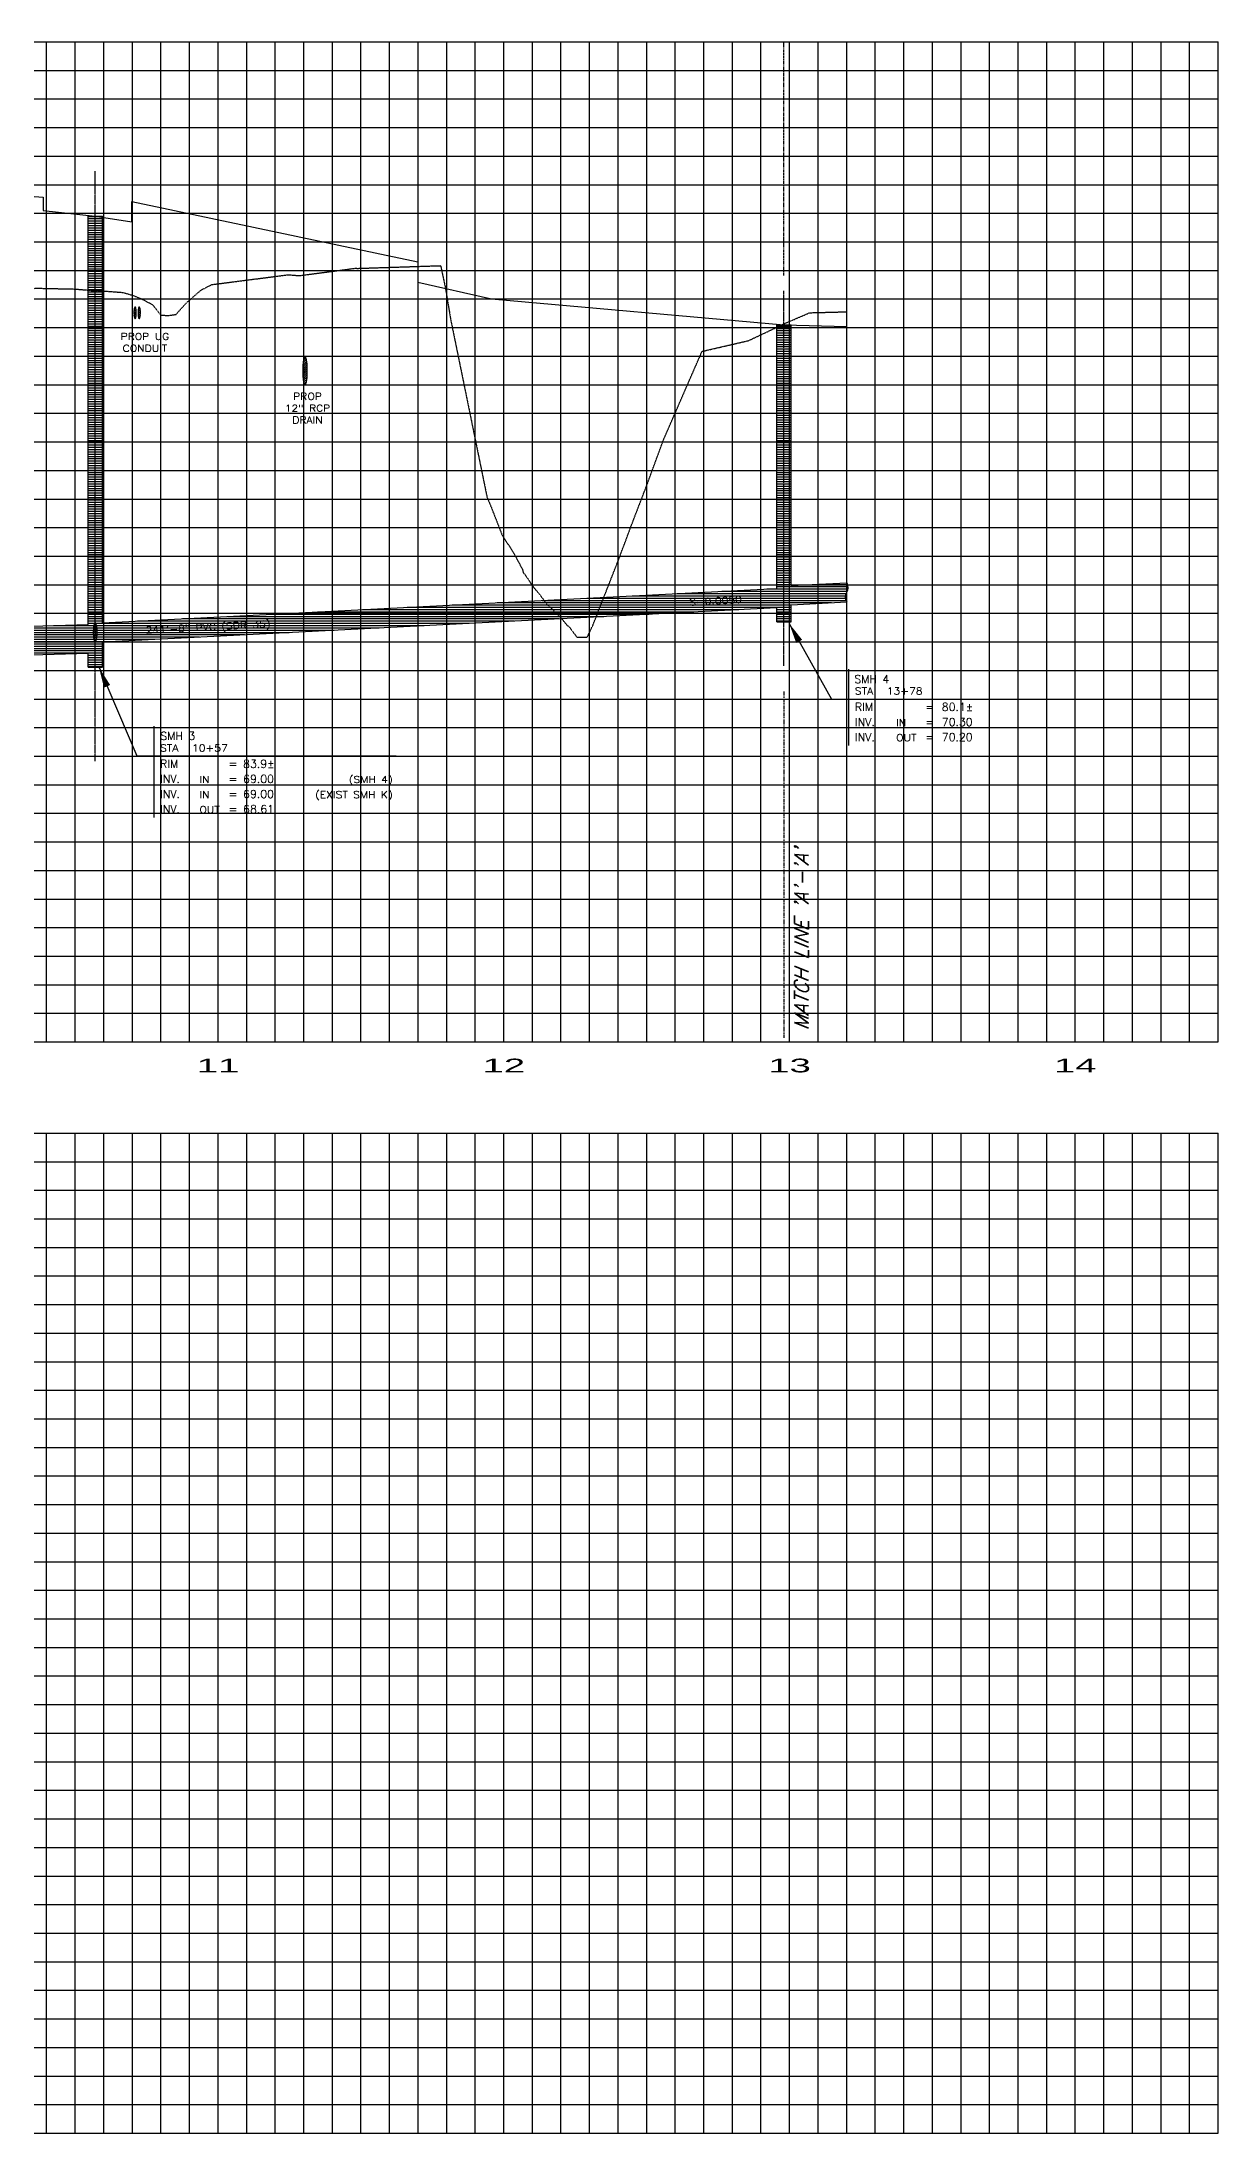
# Model space of a CAD drawing. Header units: inches. Extents: x 1501 to 3024, y 2326 to 3451.
# Drawn here: x 2612 to 3024, y 2716 to 3448 of the extents above; entities that cross this region are included whole.
import ezdxf
from ezdxf.enums import TextEntityAlignment as Align

# ---------------------------------------------------------------- set-up
doc = ezdxf.new("R2010")
doc.units = ezdxf.units.IN
doc.header["$MEASUREMENT"] = 0
for name, pattern in [('CENTER4', [0.5625, 0.375, -0.0625, 0.0625, -0.0625]), ('DASHED4', [0.1875, 0.125, -0.0625]), ('MATCH', [2.5, 1.25, -0.25, 0.25, -0.25, 0.25, -0.25])]:
    doc.linetypes.add(name, pattern=pattern)
for name, color, linetype in [('E2MLL', 5, 'MATCH'), ('P1PIS', 4, 'Continuous'), ('P1PIT', 4, 'Continuous'), ('P6PIL', 6, 'Continuous'), ('P7PIT', 3, 'Continuous'), ('P7UTT', 3, 'Continuous'), ('PFGC', 5, 'Continuous'), ('SEW1PEGC', 3, 'DASHED4'), ('STRUC-CL', 6, 'CENTER4'), ('STRUC-H', 9, 'Continuous'), ('STRUC-S', 4, 'Continuous'), ('W1PPL', 11, 'Continuous'), ('W7PPL', 9, 'Continuous'), ('W7PPT', 3, 'Continuous')]:
    doc.layers.add(name, color=color, linetype=linetype)
doc.styles.add('140B', font='swissl.ttf', dxfattribs={"width": 2, "height": 0.000186})
doc.styles.add('140SL', font='simplex.shx', dxfattribs={"oblique": 22, "height": 4.928})
doc.styles.add('60', font='simplex.shx', dxfattribs={"width": 1.15, "height": 2.4})
doc.styles.add('60S', font='simplex.shx', dxfattribs={"width": 1.15, "oblique": 22, "height": 2.4})
doc.styles.add('80L', font='simplex.shx', dxfattribs={"height": 2.8})
doc.dimstyles.get("Standard").update_dxf_attribs({"dimtxt": 0.18, "dimasz": 0.18, "dimexe": 0.18, "dimexo": 0.0625, "dimgap": 0.09, "dimtad": 0, "dimtih": 1, "dimtoh": 1, "dimdec": 4, "dimzin": 0, "dimdsep": 46, "dimtxsty": 'Standard', "dimcen": 0.09, "dimadec": 0, "dimazin": 0, "dimtfac": 1, "dimtdec": 4, "dimtofl": 0, "dimtmove": 0, "dimatfit": 3, "dimfxl": 1, "dimtolj": 1, "dimtzin": 0, "dimarcsym": 0})

# ---------------------------------------------------------------- blocks, each defined once
blk = doc.blocks.new('*X0')
at = {"color": 0}
for p, q in [((586.12, 291.22), (587.92, 293.03)), ((586.17, 292.16), (587.82, 293.81)), ((586.25, 293.13), (587.68, 294.55)), ((586.4, 294.16), (587.49, 295.25)), ((586.71, 295.36), (587.17, 295.81)), ((586.08, 289.42), (588.04, 291.38)), ((586.09, 290.31), (587.99, 292.22)), ((586.09, 288.55), (588.07, 290.53)), ((586.13, 287.7), (588.08, 289.65)), ((586.18, 286.86), (588.07, 288.76)), ((586.25, 286.06), (588.04, 287.85)), ((586.35, 285.28), (587.99, 286.91)), ((586.5, 284.54), (587.9, 285.93)), ((586.7, 283.85), (587.74, 284.9)), ((587.06, 283.33), (587.41, 283.68))]:
    blk.add_line(p, q, dxfattribs=at)
blk = doc.blocks.new('15')
at = {"layer": 'P1PIS'}
blk.add_lwpolyline([(0, 0, 0.309933), (0.005, 0.004, 0.052539), (0.014, 0.037, 0.023124), (0.018, 0.073, 0.016546), (0.02, 0.125, 0.016546), (0.018, 0.177, 0.023124), (0.014, 0.213, 0.052539), (0.005, 0.246, 0.309933), (0, 0.25, 0.309933), (-0.005, 0.246, 0.052539), (-0.014, 0.213, 0.023124), (-0.018, 0.177, 0.016546), (-0.02, 0.125, 0.016546), (-0.018, 0.073, 0.023124), (-0.014, 0.037, 0.052539), (-0.005, 0.004, 0.309933)], format="xyb", close=True, dxfattribs=at)
at = {"layer": 'P1PIS', "xscale": 0.02, "yscale": 0.02, "zscale": 0.02}
blk.add_blockref('*X0', (-11.742, -5.666), dxfattribs=at)
blk = doc.blocks.new('6')
at = {"layer": 'P1PIS'}
for p, q in [((-0.01, 0.061), (0.008, 0.079)), ((-0.01, 0.043), (0.01, 0.063)), ((-0.009, 0.027), (0.01, 0.046)), ((-0.008, 0.081), (0.005, 0.094)), ((-0.006, 0.012), (0.009, 0.027)), ((0, 0), (0.004, 0.004))]:
    blk.add_line(p, q, dxfattribs=at)
for centre, radius, start, end in [((0.24, 0.05), 0.25, 175.2643, 180), ((0.24, 0.05), 0.25, 180, 184.7357), ((0.12, 0.06), 0.13, 168.6901, 175.2643), ((0.12, 0.04), 0.13, 184.7357, 191.3099), ((0.046, 0.075), 0.0542, 154.2268, 168.6901), ((0.046, 0.025), 0.0542, 191.3099, 205.7732), ((0, 0.097), 0.00304, 90, 154.2268), ((0, 0.003), 0.00304, 205.7732, 270), ((0, 0.097), 0.00304, 25.7732, 90), ((0, 0.003), 0.00304, 270, 334.2268), ((-0.046, 0.075), 0.0542, 11.3099, 25.7732), ((-0.046, 0.025), 0.0542, 334.2268, 348.6901), ((-0.12, 0.06), 0.13, 4.7357, 11.3099), ((-0.12, 0.04), 0.13, 348.6901, 355.2643), ((-0.24, 0.05), 0.25, 0, 4.7357), ((-0.24, 0.05), 0.25, 355.2643, 360)]:
    blk.add_arc(centre, radius, start, end, dxfattribs=at)
blk = doc.blocks.new('*X5')
at = {"color": 0}
for p, q in [((586.25, 287.83), (587.82, 289.39)), ((586.26, 286.95), (587.88, 288.57)), ((586.29, 288.75), (587.71, 290.17)), ((586.3, 286.1), (587.91, 287.71)), ((586.37, 285.29), (587.9, 286.82)), ((586.38, 289.72), (587.55, 290.89)), ((586.5, 284.53), (587.85, 285.89)), ((586.6, 290.82), (587.29, 291.51)), ((586.69, 283.85), (587.73, 284.88)), ((587.06, 283.33), (587.4, 283.67))]:
    blk.add_line(p, q, dxfattribs=at)
blk = doc.blocks.new('10')
at = {"layer": 'P1PIS'}
blk.add_lwpolyline([(0, 0, 0.287816), (0.004, 0.003, 0.063192), (0.012, 0.024, 0.028693), (0.015, 0.049, 0.020666), (0.016, 0.083, 0.020666), (0.015, 0.117, 0.028693), (0.012, 0.142, 0.063192), (0.004, 0.163, 0.287816), (0, 0.166, 0.287816), (-0.005, 0.163, 0.063192), (-0.012, 0.142, 0.028693), (-0.015, 0.117, 0.020666), (-0.017, 0.083, 0.020666), (-0.015, 0.049, 0.028693), (-0.012, 0.024, 0.063192), (-0.005, 0.003, 0.287816)], format="xyb", close=True, dxfattribs=at)
at = {"layer": 'P1PIS', "xscale": 0.02, "yscale": 0.02, "zscale": 0.02}
blk.add_blockref('*X5', (-11.742, -5.667), dxfattribs=at)
blk = doc.blocks.new('R1IN')
at = {"layer": 'P6PIL'}
for p, q in [((0, -0.667), (0, 0)), ((0, -0.261), (1.478, -0.261))]:
    blk.add_line(p, q, dxfattribs=at)
at = {"layer": 'P1PIT', "style": '80L'}
blk.add_attdef('NUMBER', (0.047, -0.121), '', height=0.07, dxfattribs=at)
at = {"layer": 'P7PIT', "style": '60', "width": 1.15}
for s, p in [('STA', (0.052, -0.221)), ('IN', (0.413, -0.497)), ('OUT', (0.413, -0.629))]:
    blk.add_text(s, height=0.06, dxfattribs=at).set_placement(p)
at = {"layer": 'P7PIT', "style": '80L'}
for s, p in [('RIM', (0.052, -0.365)), ('=', (0.668, -0.365)), ('INV.', (0.052, -0.497)), ('=', (0.668, -0.497)), ('INV.', (0.052, -0.629)), ('=', (0.668, -0.629))]:
    blk.add_text(s, height=0.07, dxfattribs=at).set_placement(p)
at = {"layer": 'P7PIT', "style": '60', "width": 1.15}
blk.add_attdef('STATION\\OFFSET', (0.33, -0.221), '', height=0.06, dxfattribs=at)
at = {"layer": 'P7PIT', "style": '80L'}
for p in [(0.812, -0.365), (0.812, -0.497), (0.812, -0.629)]:
    blk.add_attdef('ELEV', p, '', height=0.07, dxfattribs=at)
blk = doc.blocks.new('R2IN')
at = {"layer": 'P6PIL'}
for p, q in [((0, -0.799), (0, 0)), ((0, -0.261), (2.116, -0.261))]:
    blk.add_line(p, q, dxfattribs=at)
at = {"layer": 'P1PIT', "style": '80L'}
blk.add_attdef('NUMBER', (0.053, -0.121), '', height=0.07, dxfattribs=at)
at = {"layer": 'P7PIT', "style": '60', "width": 1.15}
for s, p in [('STA', (0.052, -0.221)), ('IN', (0.396, -0.497)), ('OUT', (0.396, -0.761)), ('IN', (0.396, -0.629))]:
    blk.add_text(s, height=0.06, dxfattribs=at).set_placement(p)
at = {"layer": 'P7PIT', "style": '80L'}
for s, p in [('RIM', (0.052, -0.365)), ('=', (0.651, -0.365)), ('INV.', (0.052, -0.497)), ('=', (0.651, -0.497)), ('INV.', (0.052, -0.629)), ('INV.', (0.052, -0.761)), ('=', (0.651, -0.629)), ('=', (0.651, -0.761))]:
    blk.add_text(s, height=0.07, dxfattribs=at).set_placement(p)
at = {"layer": 'P7PIT', "style": '60', "width": 1.15}
blk.add_attdef('STATION\\OFFSET', (0.33, -0.221), '', height=0.06, dxfattribs=at)
at = {"layer": 'P7PIT', "style": '80L'}
for p in [(0.778, -0.365), (0.778, -0.497), (0.778, -0.629), (0.778, -0.761)]:
    blk.add_attdef('ELEV', p, '', height=0.07, dxfattribs=at)
at = {"layer": 'P7PIT', "style": '60', "width": 1.15}
for p in [(2.087, -0.497), (2.087, -0.629)]:
    blk.add_attdef('NO.', text='', height=0.06, dxfattribs=at).set_placement(p, align=Align.RIGHT)

msp = doc.modelspace()

# ---------------------------------------------------------------- hatches: boundary and pattern name
at = {"layer": 'STRUC-H'}
h = msp.add_hatch(dxfattribs=at)
h.set_pattern_fill('_U', color=256, scale=0.8, style=0, pattern_type=0)
h.set_pattern_definition([(0, (0, 0), (0, 0.8), [])])
edge = h.paths.add_edge_path()
edge.add_arc((2890.56017, 3257.33696), 3.56369, 329.03114547, 387.28070405)
edge.add_line((2893.72748, 3258.97038), (2874.22748, 3257.97427))
edge.add_line((2874.22748, 3257.97427), (2874.22748, 3349.27427))
edge.add_line((2874.22748, 3349.27427), (2869.22748, 3349.27427))
edge.add_line((2869.22748, 3349.27427), (2869.22748, 3256.97427))
edge.add_line((2869.22748, 3256.97427), (2633.22748, 3244.97427))
edge.add_line((2633.22748, 3244.97427), (2633.22748, 3387.27427))
edge.add_line((2633.22748, 3387.27427), (2628.22748, 3387.27427))
edge.add_line((2628.22748, 3387.27427), (2628.22748, 3244.37427))
edge.add_line((2628.22748, 3244.37427), (2424.22748, 3238.07427))
edge.add_line((2424.22748, 3238.07427), (2424.22748, 3378.27427))
edge.add_line((2424.22748, 3378.27427), (2419.22748, 3378.27427))
edge.add_line((2419.22748, 3378.27427), (2419.22748, 3237.07427))
edge.add_line((2419.22748, 3237.07427), (2124.22748, 3228.07427))
edge.add_line((2124.22748, 3228.07427), (2124.22748, 3349.27427))
edge.add_line((2124.22748, 3349.27427), (2119.22748, 3349.27427))
edge.add_line((2119.22748, 3349.27427), (2119.22748, 3227.07427))
edge.add_line((2119.22748, 3227.07427), (1934.22748, 3219.47427))
edge.add_line((1934.22748, 3219.47427), (1934.22748, 3338.27427))
edge.add_line((1934.22748, 3338.27427), (1929.22748, 3338.27427))
edge.add_line((1929.22748, 3338.27427), (1929.22748, 3218.47427))
edge.add_line((1929.22748, 3218.47427), (1654.22748, 3207.27427))
edge.add_line((1654.22748, 3207.27427), (1654.22748, 3363.27427))
edge.add_line((1654.22748, 3363.27427), (1649.22748, 3363.27427))
edge.add_line((1649.22748, 3363.27427), (1649.22748, 3207.07427))
edge.add_line((1649.22748, 3207.07427), (1649.22748, 3197.07427))
edge.add_line((1649.22748, 3197.07427), (1649.22748, 3192.07427))
edge.add_line((1649.22748, 3192.07427), (1654.22748, 3192.07427))
edge.add_line((1654.22748, 3192.07427), (1654.22748, 3197.27427))
edge.add_line((1654.22748, 3197.27427), (1929.22748, 3208.47427))
edge.add_line((1929.22748, 3208.47427), (1929.22748, 3203.47427))
edge.add_line((1929.22748, 3203.47427), (1934.22748, 3203.47427))
edge.add_line((1934.22748, 3203.47427), (1934.22748, 3209.47427))
edge.add_line((1934.22748, 3209.47427), (2119.22748, 3217.07427))
edge.add_line((2119.22748, 3217.07427), (2119.22748, 3212.07427))
edge.add_line((2119.22748, 3212.07427), (2124.22748, 3212.07427))
edge.add_line((2124.22748, 3212.07427), (2124.22748, 3218.07427))
edge.add_line((2124.22748, 3218.07427), (2419.22748, 3227.07427))
edge.add_line((2419.22748, 3227.07427), (2419.22748, 3222.07427))
edge.add_line((2419.22748, 3222.07427), (2424.22748, 3222.07427))
edge.add_line((2424.22748, 3222.07427), (2424.22748, 3228.07427))
edge.add_line((2424.22748, 3228.07427), (2628.22748, 3234.37427))
edge.add_line((2628.22748, 3234.37427), (2628.22748, 3229.37427))
edge.add_line((2628.22748, 3229.37427), (2633.22748, 3229.37427))
edge.add_line((2633.22748, 3229.37427), (2633.22748, 3238.27427))
edge.add_line((2633.22748, 3238.27427), (2869.22748, 3250.27427))
edge.add_line((2869.22748, 3250.27427), (2869.22748, 3245.27427))
edge.add_line((2869.22748, 3245.27427), (2874.22748, 3245.27427))
edge.add_line((2874.22748, 3245.27427), (2874.22748, 3251.27427))
edge.add_line((2874.22748, 3251.27427), (2893.72748, 3252.27038))
edge.add_arc((2896.1658, 3253.9729), 2.97388, 149.03114547, 214.92420761, ccw=False)

# ---------------------------------------------------------------- linework, layer by layer
at = {"layer": 'E2MLL', "ltscale": 0.8}
msp.add_line((2871.72748, 3366.52966), (2871.72748, 3448.26049), dxfattribs=at)
at = {"layer": 'E2MLL'}
msp.add_line((2871.72748, 3220.89245), (2871.72748, 3099.68536), dxfattribs=at)
at = {"layer": 'PFGC', "flags": 128}
for points in [[(2121.72748, 3349.27427), (2214.18742, 3358.50001), (2318.60213, 3368.17955), (2421.72748, 3378.27427), (2445.32417, 3380.26878), (2445.32417, 3384.98742), (2478.59241, 3378.70078), (2499.22274, 3368.17954), (2516.90588, 3358.50001), (2530.37875, 3352.60811), (2548.48291, 3358.50001), (2568.6922, 3378.27993), (2580.48096, 3388.38032), (2601.53232, 3394.69306), (2612.47902, 3393.85136), (2612.45039, 3389.24744), (2630.72748, 3387.27427)], [(2630.72748, 3387.27427), (2643.489, 3385.25692), (2643.489, 3392.34441), (2743.59005, 3371.23241), (2743.59005, 3364.14491), (2769.44949, 3358.30815), (2871.72748, 3349.27427), (2893.72748, 3348.61511)]]:
    msp.add_lwpolyline(points, dxfattribs=at)
at = {"layer": 'SEW1PEGC', "flags": 128}
msp.add_lwpolyline([(1573.72748, 3360.08266), (1575.27035, 3360.28253), (1581.82369, 3367.95666), (1586.36191, 3373.7844), (1594.91153, 3378.22301), (1606.82096, 3378.98305), (1610.90344, 3372.00096), (1627.62622, 3362.39324), (1630.61654, 3361.75254), (1631.44944, 3359.89132), (1632.25425, 3358.80315), (1651.72748, 3358.60076), (1662.47964, 3359.56738), (1684.39594, 3359.95253), (1690.84158, 3359.23275), (1697.37846, 3359.66352), (1728.81103, 3360.25976), (1744.25154, 3360.56835), (1756.14572, 3362.08175), (1795.62017, 3362.17902), (1800.15849, 3362.55854), (1803.02559, 3362.5264), (1837.16722, 3364.16074), (1857.94937, 3365.4528), (1859.70145, 3365.4551), (1866.23571, 3366.10243), (1893.86188, 3368.6105), (1909.87947, 3370.98017), (1914.49384, 3370.52023), (1924.49338, 3369.46851), (1931.72748, 3368.84943), (1952.94455, 3367.0337), (1976.59442, 3366.3428), (1988.27312, 3367.55913), (1999.30716, 3368.62115), (2014.52099, 3369.09502), (2027.67593, 3369.38553), (2034.68013, 3369.47764), (2090.3453, 3378.02006), (2091.58206, 3378.23719), (2093.03652, 3378.476), (2120.81838, 3381.03179), (2127.80803, 3381.6851), (2153.29733, 3385.03954), (2167.33559, 3387.99111), (2181.55462, 3390.77742), (2188.17925, 3392.11877), (2188.52494, 3393.15702), (2205.27269, 3435.31085), (2206.34009, 3435.81979), (2206.76205, 3437.18855), (2211.56993, 3437.17165), (2211.99226, 3436.67762), (2212.91201, 3434.74068), (2222.87178, 3413.31675), (2238.45237, 3411.4675), (2248.64575, 3411.05783), (2254.03548, 3411.03222), (2268.8082, 3407.34884), (2274.38605, 3407.01514), (2282.95553, 3405.73915), (2314.97515, 3403.86793), (2341.74518, 3397.67124), (2342.29359, 3397.61408), (2342.99673, 3397.44714), (2373.92617, 3394.34309), (2382.99232, 3393.94906), (2404.56113, 3392.75867), (2412.27414, 3392.14048), (2413.04471, 3392.04652), (2422.56681, 3391.67634), (2433.09947, 3389.93469), (2455.62431, 3385.6498), (2458.03407, 3385.36825), (2460.10231, 3385.39137), (2501.83195, 3377.27562), (2509.56373, 3375.94367), (2513.13605, 3374.833), (2529.99618, 3371.65299), (2533.24765, 3371.02505), (2536.72581, 3370.4195), (2540.46432, 3369.77136), (2544.48879, 3368.9979), (2555.22646, 3368.42201), (2558.36711, 3367.72568), (2561.78695, 3366.88913), (2562.94584, 3366.75673), (2566.78516, 3366.31174), (2571.01734, 3365.73087), (2575.70153, 3365.17555), (2580.91551, 3364.46301), (2583.30186, 3364.17427), (2586.7108, 3363.83332), (2591.41601, 3363.28415), (2595.03752, 3362.92799), (2597.91341, 3362.58019), (2599.58584, 3362.5337), (2601.60629, 3362.37534), (2603.28428, 3362.24194), (2604.69191, 3362.17251), (2605.89704, 3362.07092), (2606.93569, 3362.02217), (2607.84376, 3361.94218), (2608.17753, 3361.96954), (2608.49928, 3361.96115), (2609.20852, 3361.99061), (2609.84071, 3362.01688), (2610.40354, 3362.01028), (2610.91509, 3362.033), (2623.73022, 3361.75426), (2630.88129, 3361.15444), (2631.91097, 3361.20223), (2640.15606, 3360.57676), (2641.4459, 3360.26309), (2643.0699, 3359.7717), (2643.73729, 3359.61795), (2646.86446, 3358.32855), (2650.79257, 3356.29439), (2653.63969, 3352.65931), (2656.1507, 3352.47168), (2659.00097, 3352.87117), (2662.58315, 3356.8684), (2667.66927, 3361.32625), (2671.46344, 3363.30839), (2698.24495, 3366.75288), (2700.98775, 3366.54375), (2702.89207, 3366.54828), (2721.83176, 3369.04091), (2722.48936, 3368.98822), (2751.60836, 3369.93705), (2753.33829, 3361.76786), (2755.13912, 3350.95542), (2767.82138, 3288.98918), (2769.46916, 3285.00783), (2773.08135, 3275.72991), (2775.12154, 3272.51759), (2775.3603, 3272.31392), (2777.55808, 3268.72706), (2777.57899, 3268.64092), (2780.19961, 3263.70612), (2780.52964, 3262.45548), (2781.09105, 3261.89207), (2784.05917, 3257.44735), (2786.32971, 3254.79143), (2788.76225, 3251.40363), (2790.17782, 3250.2593), (2792.36898, 3247.95608), (2793.37298, 3247.08261), (2795.94592, 3243.96113), (2796.4669, 3243.71689), (2799.24163, 3239.97427), (2800.82767, 3239.97427), (2802.95743, 3239.97427), (2803.00243, 3240.04553), (2803.20494, 3240.5069), (2804.26385, 3242.75927), (2804.90901, 3244.13158), (2813.93976, 3267.1694), (2819.4423, 3281.87554), (2823.67248, 3292.83124), (2826.30996, 3300.00811), (2828.27525, 3305.35588), (2829.51893, 3308.7979), (2843.09278, 3339.9431), (2859.38022, 3343.70889), (2872.31897, 3349.81525), (2880.74223, 3353.45967), (2893.72748, 3353.7993)], dxfattribs=at)
at = {"layer": 'STRUC-CL'}
for p, q in [((2630.72748, 3196.54235), (2630.72748, 3403.06427)), ((2871.72748, 3229.83799), (2871.72748, 3361.1275))]:
    msp.add_line(p, q, dxfattribs=at)
at = {"layer": 'STRUC-H', "flags": 128}
msp.add_lwpolyline([(2893.72748, 3258.97038, -0.259779646), (2893.61585, 3255.50318, 0.29570602), (2893.72748, 3252.27038, -1.049076252)], format="xyb", dxfattribs=at)
at = {"layer": 'STRUC-S'}
for p, q in [((2628.22748, 3244.37427), (2628.22748, 3387.27427)), ((2628.22748, 3387.27427), (2633.22748, 3387.27427)), ((2633.22748, 3244.97427), (2633.22748, 3387.27427)), ((2869.22748, 3256.97427), (2869.22748, 3349.27427)), ((2869.22748, 3349.27427), (2874.22748, 3349.27427)), ((2874.22748, 3257.97427), (2874.22748, 3349.27427)), ((2874.22748, 3257.97427), (2893.72748, 3258.97038)), ((2633.22748, 3244.97427), (2869.22748, 3256.97427)), ((2633.22748, 3238.27427), (2869.22748, 3250.27427)), ((2869.22748, 3245.27427), (2869.22748, 3250.27427)), ((2874.22748, 3251.27427), (2893.72748, 3252.27038)), ((2874.22748, 3245.27427), (2874.22748, 3251.27427)), ((2424.22748, 3238.07427), (2628.22748, 3244.37427)), ((2869.22748, 3245.27427), (2874.22748, 3245.27427)), ((2633.22748, 3229.37427), (2633.22748, 3238.27427)), ((2424.22748, 3228.07427), (2628.22748, 3234.37427)), ((2628.22748, 3229.37427), (2628.22748, 3234.37427)), ((2628.22748, 3229.37427), (2633.22748, 3229.37427))]:
    msp.add_line(p, q, dxfattribs=at)
at = {"layer": 'W1PPL'}
for p, q in [((1523.72748, 3448.27427), (3023.72748, 3448.27427)), ((2623.72748, 3098.27427), (2623.72748, 3448.27427)), ((2673.72748, 3098.27427), (2673.72748, 3448.27427)), ((2723.72748, 3098.27427), (2723.72748, 3448.27427)), ((2773.72748, 3098.27427), (2773.72748, 3448.27427)), ((2823.72748, 3098.27427), (2823.72748, 3448.27427)), ((2873.72748, 3098.27427), (2873.72748, 3448.27427)), ((2923.72748, 3098.27427), (2923.72748, 3448.27427)), ((2973.72748, 3098.27427), (2973.72748, 3448.27427)), ((3023.72748, 3098.27427), (3023.72748, 3448.27427)), ((1523.72748, 3398.27427), (3023.72748, 3398.27427)), ((1523.72748, 3348.27427), (3023.72748, 3348.27427)), ((1523.72748, 3298.27427), (3023.72748, 3298.27427)), ((1523.72748, 3248.27427), (3023.72748, 3248.27427)), ((1523.72748, 3198.27427), (3023.72748, 3198.27427)), ((1523.72748, 3148.27427), (3023.72748, 3148.27427)), ((1523.72748, 3098.27427), (3023.72748, 3098.27427)), ((2173.72748, 3066.35448), (3023.72748, 3066.35448)), ((2623.72748, 2716.35448), (2623.72748, 3066.35448)), ((2673.72748, 2716.35448), (2673.72748, 3066.35448)), ((2723.72748, 2716.35448), (2723.72748, 3066.35448)), ((2773.72748, 2716.35448), (2773.72748, 3066.35448)), ((2823.72748, 2716.35448), (2823.72748, 3066.35448)), ((2873.72748, 2716.35448), (2873.72748, 3066.35448)), ((2923.72748, 2716.35448), (2923.72748, 3066.35448)), ((2973.72748, 2716.35448), (2973.72748, 3066.35448)), ((3023.72748, 2716.35448), (3023.72748, 3066.35448)), ((2173.72748, 3016.35448), (3023.72748, 3016.35448)), ((2173.72748, 2966.35448), (3023.72748, 2966.35448)), ((2173.72748, 2916.35448), (3023.72748, 2916.35448)), ((2173.72748, 2866.35448), (3023.72748, 2866.35448)), ((2173.72748, 2816.35448), (3023.72748, 2816.35448)), ((2173.72748, 2766.35448), (3023.72748, 2766.35448)), ((2173.72748, 2716.35448), (3023.72748, 2716.35448))]:
    msp.add_line(p, q, dxfattribs=at)
at = {"layer": 'W7PPL'}
for p, q in [((2613.72748, 3098.27427), (2613.72748, 3448.27427)), ((2633.72748, 3098.27427), (2633.72748, 3448.27427)), ((2643.72748, 3098.27427), (2643.72748, 3448.27427)), ((2653.72748, 3098.27427), (2653.72748, 3448.27427)), ((2663.72748, 3098.27427), (2663.72748, 3448.27427)), ((2683.72748, 3098.27427), (2683.72748, 3448.27427)), ((2693.72748, 3098.27427), (2693.72748, 3448.27427)), ((2703.72748, 3098.27427), (2703.72748, 3448.27427)), ((2713.72748, 3098.27427), (2713.72748, 3448.27427)), ((2733.72748, 3098.27427), (2733.72748, 3448.27427)), ((2743.72748, 3098.27427), (2743.72748, 3448.27427)), ((2753.72748, 3098.27427), (2753.72748, 3448.27427)), ((2763.72748, 3098.27427), (2763.72748, 3448.27427)), ((2783.72748, 3098.27427), (2783.72748, 3448.27427)), ((2793.72748, 3098.27427), (2793.72748, 3448.27427)), ((2803.72748, 3098.27427), (2803.72748, 3448.27427)), ((2813.72748, 3098.27427), (2813.72748, 3448.27427)), ((2833.72748, 3098.27427), (2833.72748, 3448.27427)), ((2843.72748, 3098.27427), (2843.72748, 3448.27427)), ((2853.72748, 3098.27427), (2853.72748, 3448.27427)), ((2863.72748, 3098.27427), (2863.72748, 3448.27427)), ((2883.72748, 3098.27427), (2883.72748, 3448.27427)), ((2893.72748, 3098.27427), (2893.72748, 3448.27427)), ((2903.72748, 3098.27427), (2903.72748, 3448.27427)), ((2913.72748, 3098.27427), (2913.72748, 3448.27427)), ((2933.72748, 3098.27427), (2933.72748, 3448.27427)), ((2943.72748, 3098.27427), (2943.72748, 3448.27427)), ((2953.72748, 3098.27427), (2953.72748, 3448.27427)), ((2963.72748, 3098.27427), (2963.72748, 3448.27427)), ((2983.72748, 3098.27427), (2983.72748, 3448.27427)), ((2993.72748, 3098.27427), (2993.72748, 3448.27427)), ((3003.72748, 3098.27427), (3003.72748, 3448.27427)), ((3013.72748, 3098.27427), (3013.72748, 3448.27427)), ((1523.72748, 3438.27427), (3023.72748, 3438.27427)), ((1523.72748, 3428.27427), (3023.72748, 3428.27427)), ((1523.72748, 3418.27427), (3023.72748, 3418.27427)), ((1523.72748, 3408.27427), (3023.72748, 3408.27427)), ((1523.72748, 3388.27427), (3023.72748, 3388.27427)), ((1523.72748, 3378.27427), (3023.72748, 3378.27427)), ((1523.72748, 3368.27427), (3023.72748, 3368.27427)), ((1523.72748, 3358.27427), (3023.72748, 3358.27427)), ((1523.72748, 3338.27427), (3023.72748, 3338.27427)), ((1523.72748, 3328.27427), (3023.72748, 3328.27427)), ((1523.72748, 3318.27427), (3023.72748, 3318.27427)), ((1523.72748, 3308.27427), (3023.72748, 3308.27427)), ((1523.72748, 3288.27427), (3023.72748, 3288.27427)), ((1523.72748, 3278.27427), (3023.72748, 3278.27427)), ((1523.72748, 3268.27427), (3023.72748, 3268.27427)), ((1523.72748, 3258.27427), (3023.72748, 3258.27427)), ((1523.72748, 3238.27427), (3023.72748, 3238.27427)), ((1523.72748, 3228.27427), (3023.72748, 3228.27427)), ((1523.72748, 3218.27427), (3023.72748, 3218.27427)), ((1523.72748, 3208.27427), (3023.72748, 3208.27427)), ((1523.72748, 3188.27427), (3023.72748, 3188.27427)), ((1523.72748, 3178.27427), (3023.72748, 3178.27427)), ((1523.72748, 3168.27427), (3023.72748, 3168.27427)), ((1523.72748, 3158.27427), (3023.72748, 3158.27427)), ((1523.72748, 3138.27427), (3023.72748, 3138.27427)), ((1523.72748, 3128.27427), (3023.72748, 3128.27427)), ((1523.72748, 3118.27427), (3023.72748, 3118.27427)), ((1523.72748, 3108.27427), (3023.72748, 3108.27427)), ((2613.72748, 2716.35448), (2613.72748, 3066.35448)), ((2633.72748, 2716.35448), (2633.72748, 3066.35448)), ((2643.72748, 2716.35448), (2643.72748, 3066.35448)), ((2653.72748, 2716.35448), (2653.72748, 3066.35448)), ((2663.72748, 2716.35448), (2663.72748, 3066.35448)), ((2683.72748, 2716.35448), (2683.72748, 3066.35448)), ((2693.72748, 2716.35448), (2693.72748, 3066.35448)), ((2703.72748, 2716.35448), (2703.72748, 3066.35448)), ((2713.72748, 2716.35448), (2713.72748, 3066.35448)), ((2733.72748, 2716.35448), (2733.72748, 3066.35448)), ((2743.72748, 2716.35448), (2743.72748, 3066.35448)), ((2753.72748, 2716.35448), (2753.72748, 3066.35448)), ((2763.72748, 2716.35448), (2763.72748, 3066.35448)), ((2783.72748, 2716.35448), (2783.72748, 3066.35448)), ((2793.72748, 2716.35448), (2793.72748, 3066.35448)), ((2803.72748, 2716.35448), (2803.72748, 3066.35448)), ((2813.72748, 2716.35448), (2813.72748, 3066.35448)), ((2833.72748, 2716.35448), (2833.72748, 3066.35448)), ((2843.72748, 2716.35448), (2843.72748, 3066.35448)), ((2853.72748, 2716.35448), (2853.72748, 3066.35448)), ((2863.72748, 2716.35448), (2863.72748, 3066.35448)), ((2883.72748, 2716.35448), (2883.72748, 3066.35448)), ((2893.72748, 2716.35448), (2893.72748, 3066.35448)), ((2903.72748, 2716.35448), (2903.72748, 3066.35448)), ((2913.72748, 2716.35448), (2913.72748, 3066.35448)), ((2933.72748, 2716.35448), (2933.72748, 3066.35448)), ((2943.72748, 2716.35448), (2943.72748, 3066.35448)), ((2953.72748, 2716.35448), (2953.72748, 3066.35448)), ((2963.72748, 2716.35448), (2963.72748, 3066.35448)), ((2983.72748, 2716.35448), (2983.72748, 3066.35448)), ((2993.72748, 2716.35448), (2993.72748, 3066.35448)), ((3003.72748, 2716.35448), (3003.72748, 3066.35448)), ((3013.72748, 2716.35448), (3013.72748, 3066.35448)), ((2173.72748, 3056.35448), (3023.72748, 3056.35448)), ((2173.72748, 3046.35448), (3023.72748, 3046.35448)), ((2173.72748, 3036.35448), (3023.72748, 3036.35448)), ((2173.72748, 3026.35448), (3023.72748, 3026.35448)), ((2173.72748, 3006.35448), (3023.72748, 3006.35448)), ((2173.72748, 2996.35448), (3023.72748, 2996.35448)), ((2173.72748, 2986.35448), (3023.72748, 2986.35448)), ((2173.72748, 2976.35448), (3023.72748, 2976.35448)), ((2173.72748, 2956.35448), (3023.72748, 2956.35448)), ((2173.72748, 2946.35448), (3023.72748, 2946.35448)), ((2173.72748, 2936.35448), (3023.72748, 2936.35448)), ((2173.72748, 2926.35448), (3023.72748, 2926.35448)), ((2173.72748, 2906.35448), (3023.72748, 2906.35448)), ((2173.72748, 2896.35448), (3023.72748, 2896.35448)), ((2173.72748, 2886.35448), (3023.72748, 2886.35448)), ((2173.72748, 2876.35448), (3023.72748, 2876.35448)), ((2173.72748, 2856.35448), (3023.72748, 2856.35448)), ((2173.72748, 2846.35448), (3023.72748, 2846.35448)), ((2173.72748, 2836.35448), (3023.72748, 2836.35448)), ((2173.72748, 2826.35448), (3023.72748, 2826.35448)), ((2173.72748, 2806.35448), (3023.72748, 2806.35448)), ((2173.72748, 2796.35448), (3023.72748, 2796.35448)), ((2173.72748, 2786.35448), (3023.72748, 2786.35448)), ((2173.72748, 2776.35448), (3023.72748, 2776.35448)), ((2173.72748, 2756.35448), (3023.72748, 2756.35448)), ((2173.72748, 2746.35448), (3023.72748, 2746.35448)), ((2173.72748, 2736.35448), (3023.72748, 2736.35448)), ((2173.72748, 2726.35448), (3023.72748, 2726.35448))]:
    msp.add_line(p, q, dxfattribs=at)

# ---------------------------------------------------------------- block references
at = {"xscale": 40, "yscale": 40, "zscale": 40}
for name, p in [('6', (2644.6692, 3351.44117)), ('6', (2646.1416, 3351.44117)), ('15', (2704.14939, 3328.15843)), ('10', (2630.72748, 3238.27427))]:
    msp.add_blockref(name, p, dxfattribs=at)
ref = msp.add_blockref('R1IN', (2894.50934, 3228.70091), dxfattribs=dict(xscale=40, yscale=40, zscale=40))
ref.add_attrib('NUMBER', 'SMH 4', (2896.39455, 3223.86157), dxfattribs={"layer": 'P1PIT', "height": 2.8, "style": '80L'})
ref.add_attrib('STATION\\OFFSET', '13+78', (2907.72672, 3219.86656), dxfattribs={"layer": 'P7PIT', "height": 2.4, "style": '60', "width": 1.15})
ref.add_attrib('ELEV', '80.1%%p', (2927.00692, 3214.10469), dxfattribs={"layer": 'P7PIT', "height": 2.8, "style": '80L'})
ref.add_attrib('ELEV', '70.30', (2927.00692, 3208.82469), dxfattribs={"layer": 'P7PIT', "height": 2.8, "style": '80L'})
ref.add_attrib('ELEV', '70.20', (2927.00692, 3203.54469), dxfattribs={"layer": 'P7PIT', "height": 2.8, "style": '80L'})
ref = msp.add_blockref('R2IN', (2651.3575, 3208.78498), dxfattribs=dict(xscale=40, yscale=40, zscale=40))
ref.add_attrib('NUMBER', 'SMH 3', (2653.49499, 3203.94564), dxfattribs={"layer": 'P1PIT', "height": 2.8, "style": '80L'})
ref.add_attrib('STATION\\OFFSET', '10+57', (2664.57488, 3199.95064), dxfattribs={"layer": 'P7PIT', "height": 2.4, "style": '60', "width": 1.15})
ref.add_attrib('ELEV', '83.9%%p', (2682.49098, 3194.18876), dxfattribs={"layer": 'P7PIT', "height": 2.8, "style": '80L'})
ref.add_attrib('ELEV', '69.00', (2682.49098, 3188.90876), dxfattribs={"layer": 'P7PIT', "height": 2.8, "style": '80L'})
ref.add_attrib('NO.', '(SMH 4)', dxfattribs={"layer": 'P7PIT', "height": 2.4, "style": '60', "width": 1.15}).set_placement((2734.83819, 3188.90876), align=Align.RIGHT)
ref.add_attrib('ELEV', '69.00', (2682.49098, 3183.62876), dxfattribs={"layer": 'P7PIT', "height": 2.8, "style": '80L'})
ref.add_attrib('NO.', '(EXIST SMH K)', dxfattribs={"layer": 'P7PIT', "height": 2.4, "style": '60', "width": 1.15}).set_placement((2734.83819, 3183.62876), align=Align.RIGHT)
ref.add_attrib('ELEV', '68.61', (2682.49098, 3178.34876), dxfattribs={"layer": 'P7PIT', "height": 2.8, "style": '80L'})

# ---------------------------------------------------------------- texts
at = {"layer": 'E2MLL', "style": '140SL', "oblique": 22}
msp.add_text("MATCH LINE 'A'-'A'", height=4.928, rotation=90, dxfattribs=at).set_placement((2880.34058, 3102.28087))
at = {"layer": 'P7PIT', "style": '60', "width": 1.15}
for s, p in [('S=0.0050', (2838.65172, 3250.95206)), ('241\'-8" PVC (SDR 35)', (2648.44906, 3241.16948))]:
    msp.add_text(s, height=2.4, rotation=2.96506115, dxfattribs=at).set_placement(p)
at = {"layer": 'P7UTT', "style": '60', "width": 1.15}
for s, p in [('PROP UG', (2648.12612, 3343.95459)), ('CONDUIT', (2648.12612, 3339.8403)), ('PROP', (2705.01261, 3322.98147)), ('12" RCP', (2705.01261, 3318.86718)), ('DRAIN', (2705.01261, 3314.7529))]:
    msp.add_text(s, height=2.4, dxfattribs=at).set_placement(p, align=Align.CENTER)
at = {"layer": 'W7PPT', "style": '140B', "width": 2}
for s, p in [('11', (2673.72748, 3092.40895)), ('12', (2773.72748, 3092.40895)), ('13', (2873.72748, 3092.40895)), ('14', (2973.72748, 3092.40895))]:
    msp.add_text(s, height=4.8, dxfattribs=at).set_placement(p, align=Align.TOP_CENTER)

# ---------------------------------------------------------------- leaders
at = {"layer": 'P6PIL'}
for points in [[(2873.5861, 3244.7109), (2888.40818, 3218.26032), (2894.50934, 3218.26032)], [(2632.04576, 3229.33266), (2645.25634, 3198.34439), (2651.3575, 3198.34439)]]:
    msp.add_leader(points, dimstyle='Standard', override={"dimscale": 40, "dimexo": 0.0625, "dimtxsty": '60S'}, dxfattribs=at)

doc.saveas('drawing.dxf')
